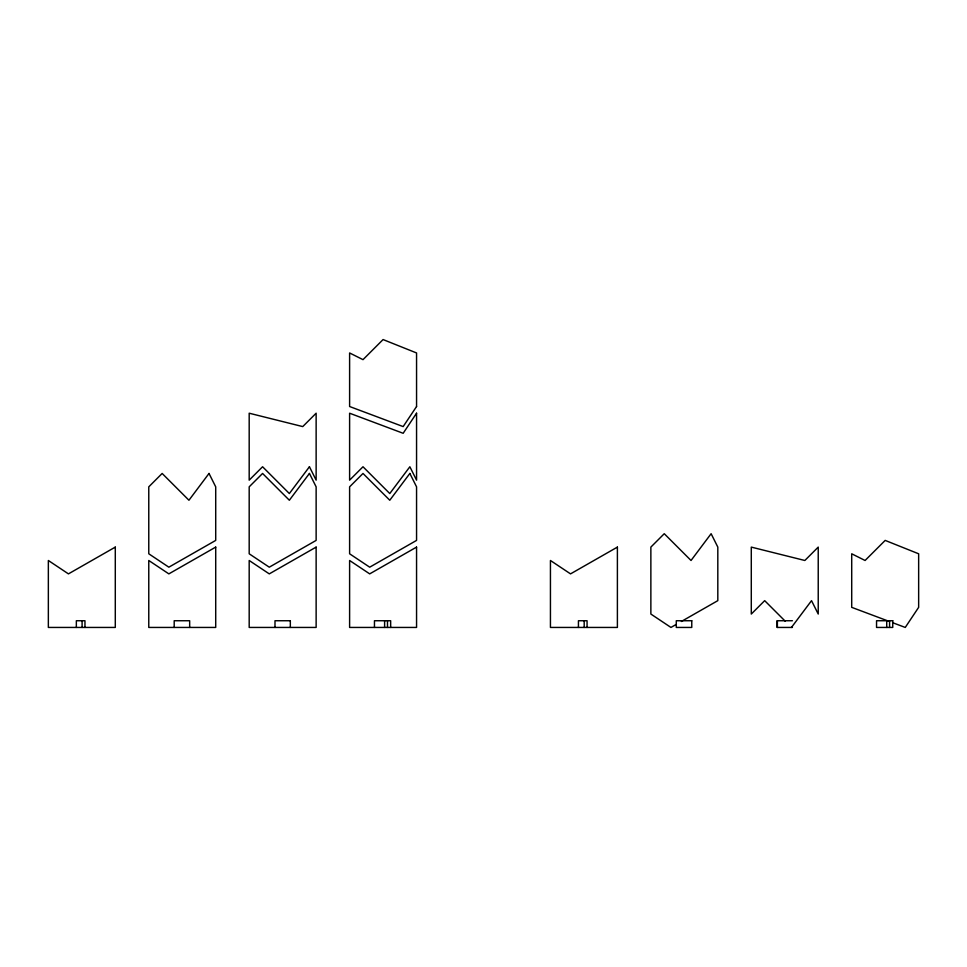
<?xml version="1.0" encoding="UTF-8"?>
<svg xmlns="http://www.w3.org/2000/svg" width="967" height="967" viewBox="0 0 967 967"><rect width="100%" height="100%" fill="white"/><g stroke="black" fill="none" stroke-linecap="round" stroke-linejoin="round"><path stroke-width="1.45" d="M791.453 627.438L811.531 600.652L818.227 614.045L818.227 547.104L804.846 560.485L751.286 547.104L751.286 614.045L764.679 600.652L785.277 621.249M676.151 624.464L670.953 627.438L650.864 614.045L650.864 547.104L664.256 533.711L691.03 560.485L711.12 533.711L717.816 547.104L717.816 600.652L681.36 621.479M290.318 620.741L274.991 620.741L274.991 627.438M792.42 620.741L777.093 620.741L777.093 627.438L792.42 627.438M888.347 621.092L851.709 607.349L851.709 553.789L865.09 560.485L885.18 540.408L918.65 553.789L918.65 607.349L905.257 627.438L892.577 622.675M889.58 620.741L889.58 627.438M886.715 620.741L886.715 627.438M777.383 620.741L777.383 627.438M587.066 627.438L587.066 620.741L578.435 620.741L578.435 627.438M584.189 620.741L584.189 627.438M390.656 627.438L390.656 620.741L374.459 620.741L374.459 627.438M387.489 620.741L387.489 627.438M384.612 620.741L384.612 627.438M290.33 620.741L290.33 627.438M189.665 627.438L189.665 620.741L174.193 620.741L174.193 627.438M84.963 627.438L84.963 620.741L76.345 620.741L76.345 627.438M82.098 620.741L82.098 627.438M416.559 406.515L403.166 426.592L349.607 406.515L349.607 352.955L363 359.651L383.077 339.562L416.559 352.955L416.559 406.515M416.559 413.211L403.166 433.289L349.607 413.211L349.607 480.152L363 466.759L389.774 493.545L409.863 466.759L416.559 480.152L416.559 413.211M209.017 473.455L188.94 500.241L162.154 473.455L148.773 486.848L148.773 553.789L168.85 567.182L215.714 540.408L215.714 486.848L209.017 473.455M309.44 466.759L289.351 493.545L262.577 466.759L249.184 480.152L249.184 413.211L302.744 426.592L316.136 413.211L316.136 480.152L309.44 466.759M309.44 473.455L289.351 500.241L262.577 473.455L249.184 486.848L249.184 553.789L269.273 567.182L316.136 540.408L316.136 486.848L309.44 473.455M409.863 473.455L389.774 500.241L363 473.455L349.607 486.848L349.607 553.789L369.696 567.182L416.559 540.408L416.559 486.848L409.863 473.455M115.291 547.104L68.439 573.878L48.35 560.485L48.35 627.438L115.291 627.438L115.291 547.104M215.714 547.104L168.85 573.878L148.773 560.485L148.773 627.438L215.714 627.438L215.714 547.104M316.136 547.104L269.273 573.878L249.184 560.485L249.184 627.438L316.136 627.438L316.136 547.104M416.559 547.104L369.696 573.878L349.607 560.485L349.607 627.438L416.559 627.438L416.559 547.104M617.393 547.104L570.53 573.878L550.441 560.485L550.441 627.438L617.393 627.438L617.393 547.104M691.768 620.741L676.284 620.741L676.284 627.438L691.768 627.438L691.768 620.741M892.746 620.741L876.549 620.741L876.549 627.438L892.746 627.438L892.746 620.741"/></g></svg>
